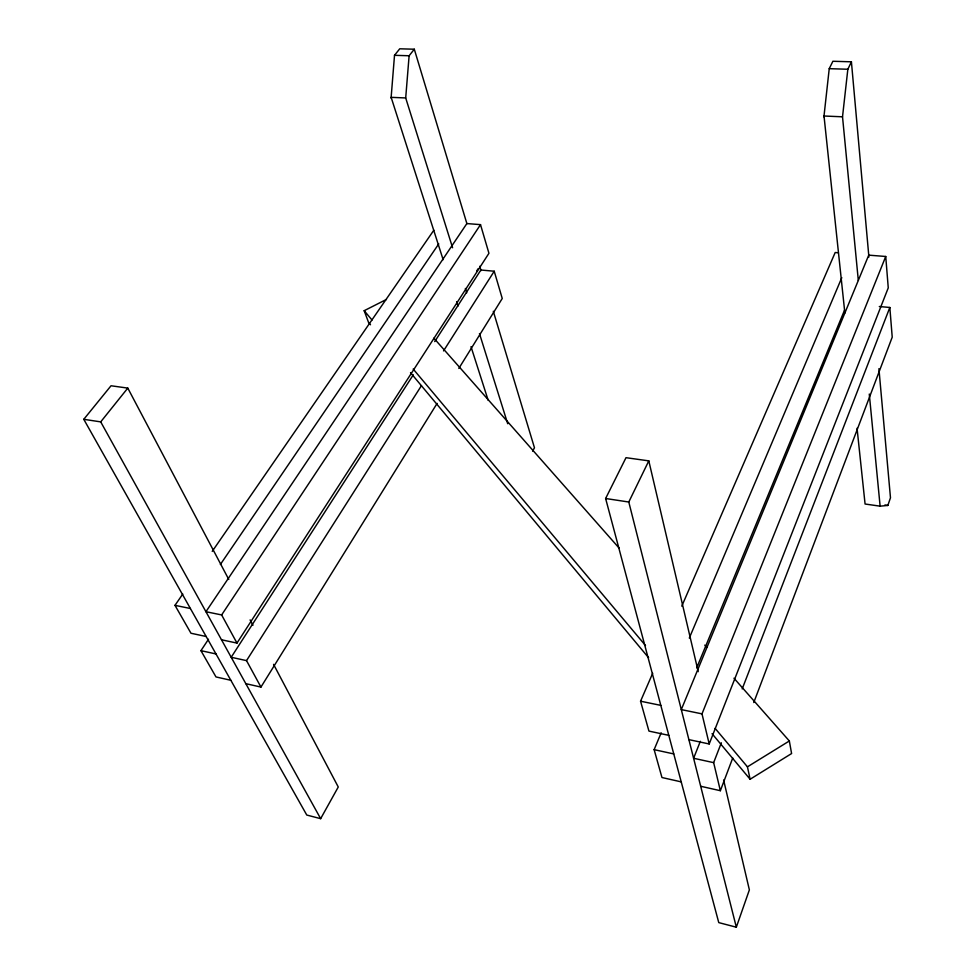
<?xml version="1.0" encoding="UTF-8"?>
<svg xmlns="http://www.w3.org/2000/svg" width="976" height="976" viewBox="0 0 976 976"><rect width="100%" height="100%" fill="white"/><g stroke="black" fill="none" stroke-linecap="round" stroke-linejoin="round"><path stroke-width="1.46" d="M391.083 98.076L394.511 55.315L399.733 48.8L414.3 49.215L466.931 223.772M452.596 247.758L405.699 97.954L409.115 55.754L414.3 49.215M823.915 116.852L829.234 68.674L832.894 61.268L851.414 61.805L868.908 257.042M858.319 280.429L842.52 116.803L847.839 69.247L851.414 61.805M857.05 428.232L865.078 504.019L880.12 506.166L887.831 505.434L890.478 497.797L878.912 368.696M698.218 671.659L648.796 460.867L626.006 457.683L605.62 498.504L718.763 922.613L736.331 927.2L749.373 889.88L723.619 780.031M700.683 786.266L720.361 790.706L732.744 757.998M753.765 702.549L892.223 337.159L889.831 307.477L879.303 306.513M720.361 790.706L713.651 762.646L721.337 742.797M742.199 688.91L889.831 307.477M709.198 743.968L888.258 287.859L885.732 256.481L868.738 255.151L681.297 709.601L702 713.871L709.198 743.968L688.885 739.637M700.341 741.309L693.607 758.267L713.651 762.646M702 713.871L885.732 256.481M696.73 667.791L844.484 310.307M681.224 781.874L661.96 777.53L654.14 749.653L661.179 732.793M689.3 638.072L841.8 277.66M668.804 735.343L648.942 731.097L640.561 701.207L652.688 673.257M681.785 606.157L835.188 252.516L838.225 252.747M736.331 927.2L628.788 502.018L648.796 460.867M532.603 451.156L534.47 447.789L493.307 311.283M228.774 579.463L127.795 388.106L111.032 385.764L83.777 419.314L306.769 815.045L320.653 818.669L338.269 786.998L273.573 664.363M245.818 683.664L260.946 687.08L437.102 403.405M458.818 368.428L502.25 298.485L494.222 271.23L480.863 270.01L434.723 341.588M260.946 687.08L246.525 660.618L421.473 385.605M443.543 350.909L494.222 271.23M413.299 374.808L231.19 657.275L246.525 660.618M476.691 270.974L478.216 268.62M236.973 643.086L488.939 253.284L480.509 224.639L466.857 223.565L205.936 611.708L221.637 614.941L236.973 643.086L221.491 639.78M230.836 680.284L215.989 676.941L200.946 650.663L208.498 639.243M221.637 614.941L480.509 224.639M220.369 564.494L438.761 243.878M206.156 636.498L190.979 633.253L174.985 605.34L182.78 594.042M212.219 551.391L433.832 230.226M83.777 419.314L100.711 421.876L127.795 388.106M712.053 733.684L750.105 779.251L791.597 753.545L789.34 740.979L733.964 678.21M750.105 779.251L747.445 766.831L789.34 740.979M370.502 324.764L368.55 322.434L364.182 310.697L386.435 299.437M394.511 55.315L409.115 55.754M829.234 68.674L847.839 69.247M405.699 97.954L391.144 97.332L443.141 259.689M842.52 116.803L824.012 116.01L844.862 313.04M884.878 505.007L887.831 505.434M605.62 498.504L628.788 502.018M174.985 605.34L190.381 608.499M640.561 701.207L660.813 705.38M200.946 650.663L215.989 653.957M654.14 749.653L673.769 753.936M433.869 338.16L619.162 548.122M704.757 645.124L706.77 647.405M364.182 310.697L372.015 320.03M413.19 369.038L645.502 645.514M715.091 728.34L747.445 766.831M410.518 372.673L648.613 657.739M100.711 421.876L320.653 818.669M250.1 619.894L252.943 625.287M456.609 301.743L458 306.086M471.005 346.675L488.183 400.319M465.345 288.481L466.711 292.837M479.472 333.56L507.703 423.73M479.741 266.265L481.046 270.62M869.287 394.048L880.12 506.166"/></g></svg>
